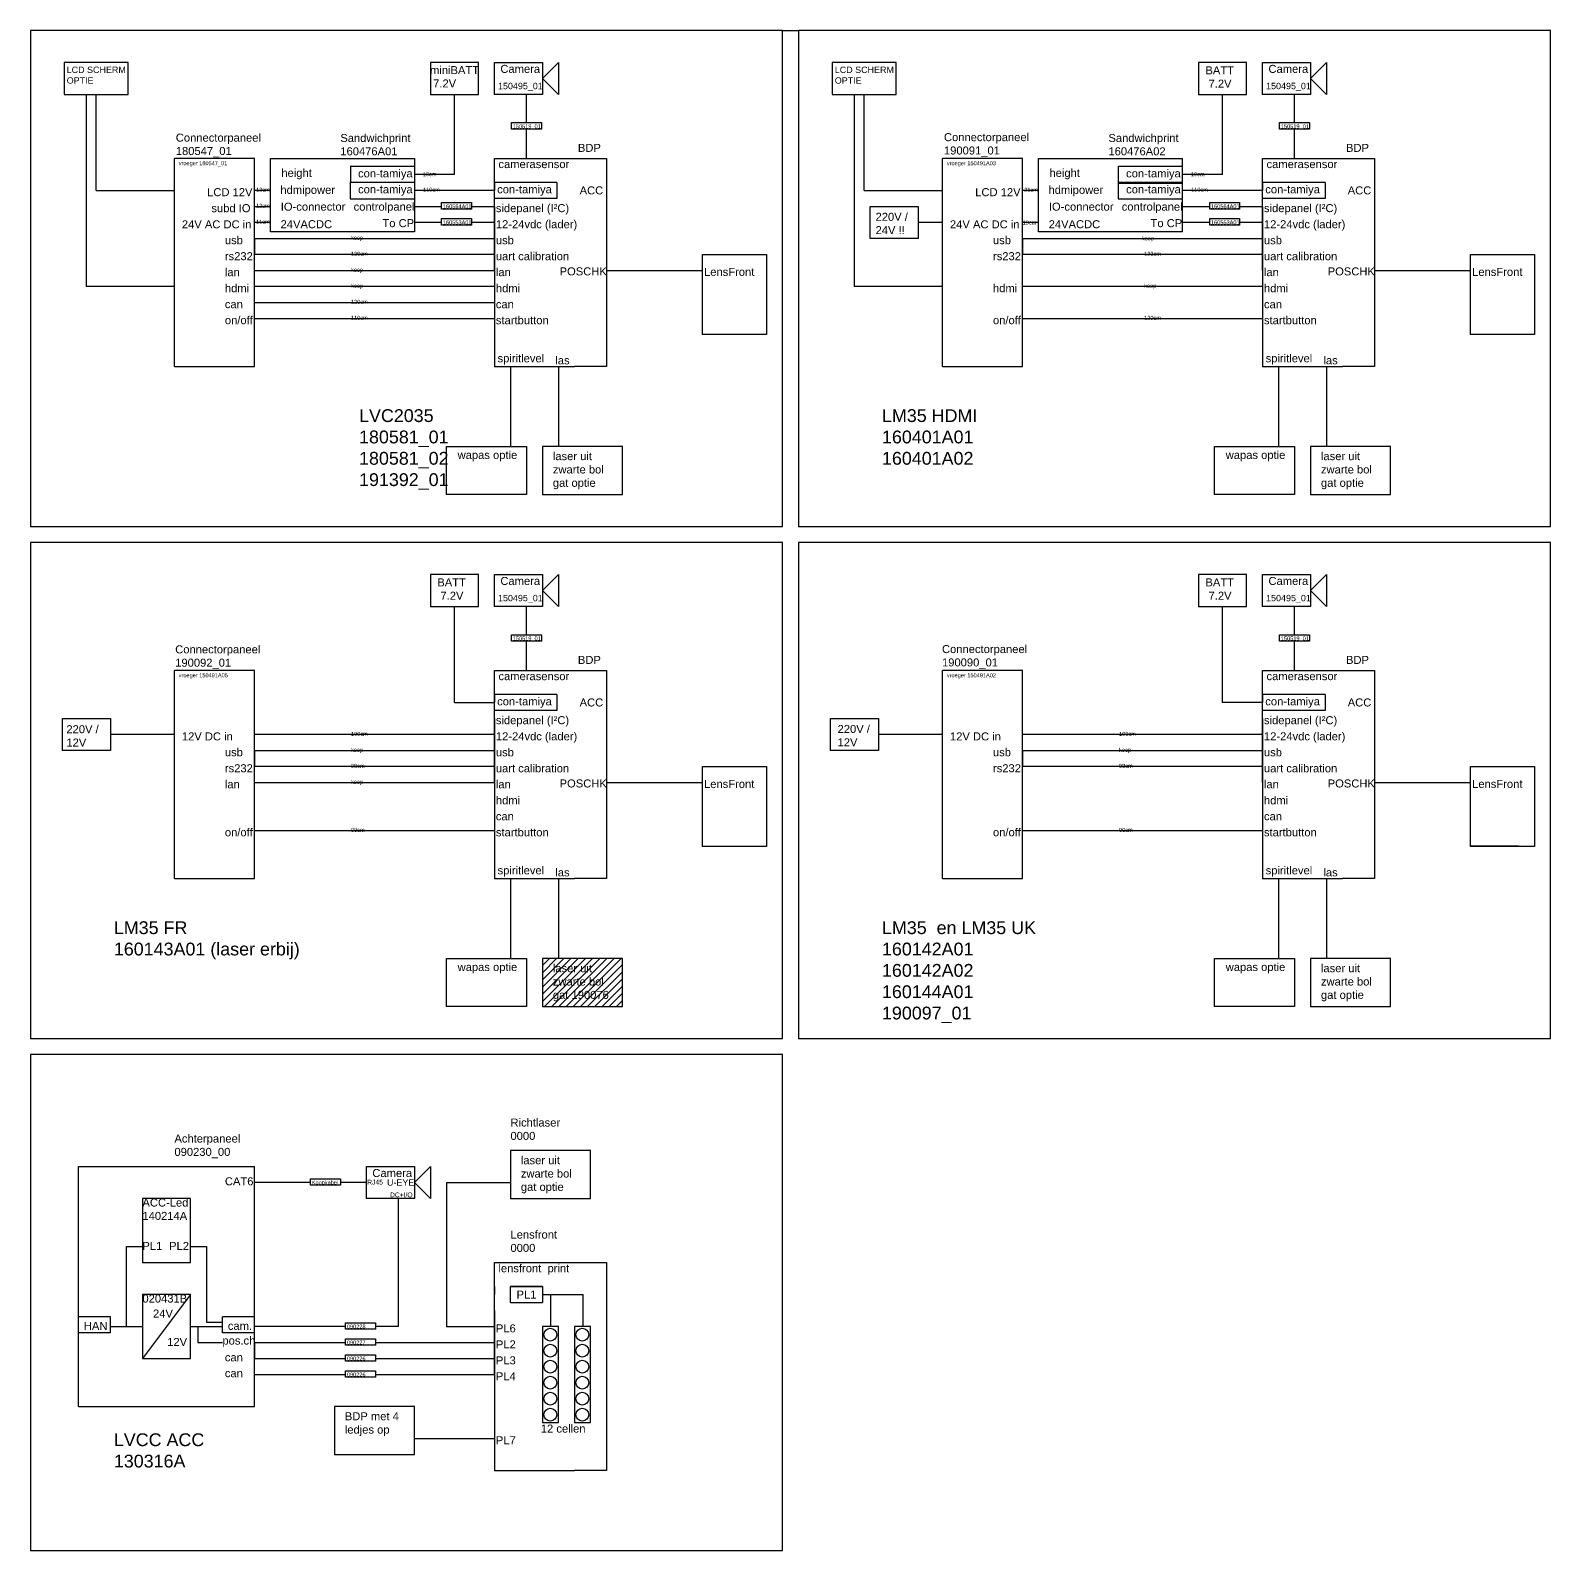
# Model space of a CAD drawing. Header units: millimetres. Extents: x 1890 to 3320, y 870 to 1820.
# Drawn here: x 1890 to 2840, y 870 to 1820 of the extents above; entities that cross this region are included whole.
import ezdxf

# ---------------------------------------------------------------- set-up
doc = ezdxf.new("R2010")
doc.units = ezdxf.units.MM
doc.styles.get("Standard").update_dxf_attribs({"font": 'arial.ttf'})

msp = doc.modelspace()

# ---------------------------------------------------------------- hatches: boundary and pattern name
h = msp.add_hatch()
h.set_pattern_fill('ANSI31', color=256)
h.paths.add_polyline_path([(2260, 1240), (2220, 1240), (2210, 1240), (2210, 1210), (2260, 1210)])
h.paths.add_polyline_path([(2214.8, 1212.03), (2252.48, 1212.03), (2252.48, 1239.02), (2214.8, 1239.02)], flags=24)

# ---------------------------------------------------------------- linework, layer by layer
for p, q in [((2360, 1820), (2370, 1820)), ((2180, 1730), (2180, 1740)), ((2180, 1740), (2190, 1740)), ((2190, 1740), (2200, 1740)), ((2200, 1740), (2210, 1740)), ((2210, 1740), (2220, 1740)), ((2220, 1740), (2230, 1740)), ((2230, 1740), (2250, 1740)), ((2250, 1740), (2250, 1610)), ((2560, 1740), (2610, 1740)), ((2660, 1730), (2660, 1740)), ((2660, 1740), (2670, 1740)), ((2670, 1740), (2680, 1740)), ((2680, 1740), (2690, 1740)), ((2690, 1740), (2700, 1740)), ((2700, 1740), (2710, 1740)), ((2710, 1740), (2730, 1740)), ((2730, 1740), (2730, 1610)), ((2089.9, 1735.15), (2129.86, 1735.15)), ((2090, 1735.31), (2090, 1724.69)), ((2180, 1720), (2180, 1730)), ((2569.83, 1735.24), (2569.83, 1724.62)), ((2569.9, 1735.15), (2609.86, 1735.15)), ((2660, 1720), (2660, 1730)), ((2089.84, 1725.29), (2089.84, 1714.67)), ((2089.91, 1725.2), (2129.87, 1725.2)), ((2089.91, 1725.2), (2129.87, 1725.2)), ((2219.07, 1725), (2180, 1725)), ((2180, 1725), (2180, 1720)), ((2180, 1710), (2180, 1720)), ((2180, 1710), (2180, 1720)), ((2180, 1715), (2180, 1720)), ((2219.07, 1725), (2219.07, 1715)), ((2569.83, 1724.62), (2610.03, 1724.62)), ((2569.84, 1725.29), (2569.84, 1714.67)), ((2569.84, 1725.29), (2569.84, 1714.67)), ((2569.91, 1725.2), (2609.87, 1725.2)), ((2660, 1725), (2660, 1720)), ((2699.07, 1725), (2660, 1725)), ((2660, 1710), (2660, 1720)), ((2660, 1710), (2660, 1720)), ((2660, 1715), (2660, 1720)), ((2699.07, 1725), (2699.07, 1715)), ((2089.84, 1714.67), (2130.04, 1714.67)), ((2219.07, 1715), (2180, 1715)), ((2180, 1700), (2180, 1710)), ((2180, 1710), (2180, 1700)), ((2569.84, 1714.67), (2610.04, 1714.67)), ((2699.07, 1715), (2660, 1715)), ((2660, 1700), (2660, 1710)), ((2660, 1710), (2660, 1700)), ((2180, 1690), (2180, 1700)), ((2180, 1700), (2180, 1690)), ((2660, 1690), (2660, 1700)), ((2660, 1700), (2660, 1690)), ((2180, 1680), (2180, 1690)), ((2180, 1690), (2180, 1680)), ((2180, 1690), (2180, 1680)), ((2660, 1680), (2660, 1690)), ((2660, 1690), (2660, 1680)), ((2660, 1690), (2660, 1680)), ((2180, 1670), (2180, 1680)), ((2180, 1680), (2180, 1670)), ((2660, 1670), (2660, 1680)), ((2660, 1680), (2660, 1670)), ((2180, 1670), (2180, 1660)), ((2660, 1670), (2660, 1660)), ((2180, 1660), (2180, 1650)), ((2660, 1660), (2660, 1650)), ((2180, 1650), (2180, 1640)), ((2180, 1650), (2180, 1640)), ((2660, 1650), (2660, 1640)), ((2660, 1650), (2660, 1640)), ((2180, 1640), (2180, 1630)), ((2660, 1640), (2660, 1630)), ((2180, 1630), (2180, 1620)), ((2660, 1630), (2660, 1620)), ((2180, 1620), (2180, 1610)), ((2660, 1620), (2660, 1610)), ((2180, 1610), (2190, 1610)), ((2180, 1610), (2230, 1610)), ((2190, 1610), (2200, 1610)), ((2200, 1610), (2210, 1610)), ((2210, 1610), (2220, 1610)), ((2220, 1610), (2230, 1610)), ((2250, 1610), (2230, 1610)), ((2660, 1610), (2670, 1610)), ((2660, 1610), (2710, 1610)), ((2670, 1610), (2680, 1610)), ((2680, 1610), (2690, 1610)), ((2690, 1610), (2700, 1610)), ((2700, 1610), (2710, 1610)), ((2730, 1610), (2710, 1610)), ((2180, 1410), (2180, 1420)), ((2180, 1420), (2190, 1420)), ((2190, 1420), (2200, 1420)), ((2200, 1420), (2210, 1420)), ((2210, 1420), (2220, 1420)), ((2220, 1420), (2230, 1420)), ((2230, 1420), (2250, 1420)), ((2250, 1420), (2250, 1290)), ((2660, 1410), (2660, 1420)), ((2660, 1420), (2670, 1420)), ((2670, 1420), (2680, 1420)), ((2680, 1420), (2690, 1420)), ((2690, 1420), (2700, 1420)), ((2700, 1420), (2710, 1420)), ((2710, 1420), (2730, 1420)), ((2730, 1420), (2730, 1290)), ((2180, 1400), (2180, 1410)), ((2660, 1400), (2660, 1410)), ((2180, 1405), (2180, 1400)), ((2219.07, 1405), (2180, 1405)), ((2180, 1390), (2180, 1400)), ((2180, 1390), (2180, 1400)), ((2180, 1395), (2180, 1400)), ((2219.07, 1405), (2219.07, 1395)), ((2660, 1405), (2660, 1400)), ((2699.07, 1405), (2660, 1405)), ((2660, 1390), (2660, 1400)), ((2660, 1390), (2660, 1400)), ((2660, 1395), (2660, 1400)), ((2699.07, 1405), (2699.07, 1395)), ((2219.07, 1395), (2180, 1395)), ((2180, 1380), (2180, 1390)), ((2180, 1390), (2180, 1380)), ((2699.07, 1395), (2660, 1395)), ((2660, 1380), (2660, 1390)), ((2660, 1390), (2660, 1380)), ((2180, 1370), (2180, 1380)), ((2180, 1380), (2180, 1370)), ((2660, 1370), (2660, 1380)), ((2660, 1380), (2660, 1370)), ((2180, 1360), (2180, 1370)), ((2180, 1370), (2180, 1360)), ((2180, 1370), (2180, 1360)), ((2660, 1360), (2660, 1370)), ((2660, 1370), (2660, 1360)), ((2660, 1370), (2660, 1360)), ((2180, 1350), (2180, 1360)), ((2180, 1360), (2180, 1350)), ((2660, 1350), (2660, 1360)), ((2660, 1360), (2660, 1350)), ((2180, 1350), (2180, 1340)), ((2660, 1350), (2660, 1340)), ((2180, 1340), (2180, 1330)), ((2660, 1340), (2660, 1330)), ((2180, 1330), (2180, 1320)), ((2180, 1330), (2180, 1320)), ((2660, 1330), (2660, 1320)), ((2660, 1330), (2660, 1320)), ((2180, 1320), (2180, 1310)), ((2660, 1320), (2660, 1310)), ((2180, 1310), (2180, 1300)), ((2660, 1310), (2660, 1300)), ((2180, 1300), (2180, 1290)), ((2660, 1300), (2660, 1290)), ((2180, 1290), (2190, 1290)), ((2180, 1290), (2230, 1290)), ((2190, 1290), (2200, 1290)), ((2200, 1290), (2210, 1290)), ((2210, 1290), (2220, 1290)), ((2220, 1290), (2230, 1290)), ((2250, 1290), (2230, 1290)), ((2660, 1290), (2670, 1290)), ((2660, 1290), (2710, 1290)), ((2670, 1290), (2680, 1290)), ((2680, 1290), (2690, 1290)), ((2690, 1290), (2700, 1290)), ((2700, 1290), (2710, 1290)), ((2730, 1290), (2710, 1290)), ((1990, 1090), (1960, 1090)), ((1960, 1090), (1960, 1050)), ((1990, 1060), (1990, 1090)), ((1990, 1050), (1990, 1060)), ((1960, 1050), (1990, 1050)), ((1990, 1030), (1960, 1030)), ((1960, 1030), (1960, 990)), ((1990, 1030), (1960, 990)), ((1990, 1000), (1990, 1030)), ((2210, 1035), (2190, 1035)), ((2190, 1025), (2190, 1035)), ((2190, 1035), (2209.53, 1035)), ((2210, 1035), (2210, 1025)), ((2210, 1030), (2235.46, 1030)), ((2215.05, 1030), (2215.05, 1010)), ((2235.46, 1010), (2235.46, 1030)), ((2180, 1010), (2180, 1020)), ((2180, 1020), (2180, 1010)), ((2190, 1025), (2210, 1025)), ((1920, 1006.12), (1920, 1016.12)), ((1990, 990), (1990, 1000)), ((1960, 990), (1990, 990))]:
    msp.add_line(p, q)
at = {"color": 3}
for p, q in [((1921.1, 1800), (1911.1, 1800)), ((1911.1, 1800), (1911.1, 1790)), ((1921.1, 1800), (1911.1, 1800)), ((1911.1, 1800), (1911.1, 1790)), ((1931.1, 1800), (1921.1, 1800)), ((1931.1, 1800), (1921.1, 1800)), ((1941.1, 1800), (1931.1, 1800)), ((1941.1, 1800), (1931.1, 1800)), ((1951.1, 1800), (1941.1, 1800)), ((1951.1, 1800), (1941.1, 1800)), ((1951.1, 1790), (1951.1, 1800)), ((1951.1, 1790), (1951.1, 1800)), ((2401.1, 1800), (2391.1, 1800)), ((2391.1, 1800), (2391.1, 1790)), ((2411.1, 1800), (2401.1, 1800)), ((2421.1, 1800), (2411.1, 1800)), ((2431.1, 1800), (2421.1, 1800)), ((2431.1, 1790), (2431.1, 1800)), ((1911.1, 1790), (1911.1, 1780)), ((1911.1, 1790), (1911.1, 1780)), ((1951.1, 1780), (1951.1, 1790)), ((1951.1, 1780), (1951.1, 1790)), ((2391.1, 1790), (2391.1, 1780)), ((2431.1, 1780), (2431.1, 1790)), ((1911.1, 1780), (1921.1, 1780)), ((1911.1, 1780), (1921.1, 1780)), ((1921.1, 1780), (1931.1, 1780)), ((1921.1, 1780), (1931.1, 1780)), ((1924.97, 1660), (1924.97, 1780)), ((1931.1, 1720), (1931.1, 1780)), ((1931.1, 1780), (1941.1, 1780)), ((1931.1, 1720), (1931.1, 1780)), ((1931.1, 1780), (1941.1, 1780)), ((1941.1, 1780), (1951.1, 1780)), ((1941.1, 1780), (1951.1, 1780)), ((2391.1, 1780), (2401.1, 1780)), ((2401.1, 1780), (2411.1, 1780)), ((2404.97, 1660), (2404.97, 1780)), ((2411.1, 1720), (2411.1, 1780)), ((2411.1, 1780), (2421.1, 1780)), ((2421.1, 1780), (2431.1, 1780)), ((1931.1, 1720), (1980, 1720)), ((1931.1, 1720), (1980, 1720)), ((2411.1, 1720), (2460, 1720)), ((1980, 1660), (1924.97, 1660)), ((2460, 1660), (2404.97, 1660)), ((2190, 1610), (2190, 1560)), ((2220, 1610), (2220, 1560)), ((2670, 1610), (2670, 1560)), ((2700, 1610), (2700, 1560)), ((2150, 1530), (2150, 1560)), ((2150, 1560), (2190, 1560)), ((2190, 1560), (2200, 1560)), ((2190, 1560), (2200, 1560)), ((2200, 1560), (2200, 1530)), ((2220, 1560), (2210, 1560)), ((2210, 1560), (2210, 1530)), ((2260, 1560), (2220, 1560)), ((2260, 1530), (2260, 1560)), ((2630, 1530), (2630, 1560)), ((2630, 1560), (2670, 1560)), ((2670, 1560), (2680, 1560)), ((2670, 1560), (2680, 1560)), ((2680, 1560), (2680, 1530)), ((2700, 1560), (2690, 1560)), ((2690, 1560), (2690, 1530)), ((2740, 1560), (2700, 1560)), ((2740, 1530), (2740, 1560)), ((2200, 1530), (2150, 1530)), ((2210, 1530), (2260, 1530)), ((2680, 1530), (2630, 1530)), ((2690, 1530), (2740, 1530)), ((2190, 1290), (2190, 1240)), ((2670, 1290), (2670, 1240)), ((2700, 1290), (2700, 1240)), ((2150, 1210), (2150, 1240)), ((2150, 1240), (2190, 1240)), ((2190, 1240), (2200, 1240)), ((2190, 1240), (2200, 1240)), ((2200, 1240), (2200, 1210)), ((2630, 1210), (2630, 1240)), ((2630, 1240), (2670, 1240)), ((2670, 1240), (2680, 1240)), ((2670, 1240), (2680, 1240)), ((2680, 1240), (2680, 1210)), ((2700, 1240), (2690, 1240)), ((2690, 1240), (2690, 1210)), ((2740, 1240), (2700, 1240)), ((2740, 1210), (2740, 1240)), ((2200, 1210), (2150, 1210)), ((2680, 1210), (2630, 1210)), ((2690, 1210), (2740, 1210)), ((2200, 1120), (2190, 1120)), ((2190, 1120), (2190, 1090)), ((2240, 1120), (2200, 1120)), ((2240, 1090), (2240, 1120)), ((2065, 1100), (2030, 1100)), ((2100, 1100), (2083.74, 1100)), ((2150, 1100), (2150, 1010)), ((2150, 1100), (2190, 1100)), ((2190, 1090), (2240, 1090)), ((2150, 1010), (2180, 1010)), ((2030, 1000), (2086.96, 1000)), ((2105.69, 1000), (2180, 1000)), ((2090, 960), (2080, 960)), ((2080, 960), (2080, 930)), ((2130, 960), (2090, 960)), ((2130, 930), (2130, 960)), ((2130, 940), (2180, 940)), ((2080, 930), (2130, 930))]:
    msp.add_line(p, q, dxfattribs=at)
at = {"color": 5}
for p, q in [((2160, 1800), (2140, 1800)), ((2640, 1800), (2620, 1800)), ((2640, 1800), (2620, 1800)), ((2030, 1740), (1980, 1740)), ((1980, 1730), (1980, 1740)), ((1980, 1730), (1980, 1740)), ((2030, 1700), (2030, 1740)), ((2030, 1610), (2030, 1740)), ((2040, 1694.02), (2040, 1740)), ((2040, 1740), (2130, 1740)), ((2080, 1740), (2130, 1740)), ((2130, 1740), (2130, 1694.02)), ((2510, 1740), (2460, 1740)), ((2460, 1730), (2460, 1740)), ((2510, 1700), (2510, 1740)), ((2510, 1610), (2510, 1740)), ((2520, 1694.02), (2520, 1740)), ((2520, 1740), (2610, 1740)), ((2550, 1740), (2610, 1740)), ((2610, 1694.02), (2610, 1740)), ((1980, 1720), (1980, 1730)), ((1980, 1720), (1980, 1730)), ((2460, 1720), (2460, 1730)), ((1980, 1710), (1980, 1720)), ((1980, 1710), (1980, 1720)), ((2040, 1720), (2030, 1720)), ((2460, 1710), (2460, 1720)), ((2520, 1720), (2510, 1720)), ((1980, 1700), (1980, 1710)), ((1980, 1700), (1980, 1710)), ((2030, 1710), (2040, 1710)), ((2460, 1700), (2460, 1710)), ((1980, 1690), (1980, 1700)), ((1980, 1690), (1980, 1700)), ((2040, 1700), (2030, 1700)), ((2130, 1694.02), (2040, 1694.02)), ((2460, 1690), (2460, 1700)), ((2520, 1700), (2510, 1700)), ((2610, 1694.02), (2520, 1694.02)), ((2610, 1694.02), (2550, 1694.02)), ((1980, 1680), (1980, 1690)), ((1980, 1680), (1980, 1690)), ((2030, 1690), (2030, 1680)), ((2030, 1690), (2130, 1690)), ((2130, 1690), (2180, 1690)), ((2460, 1680), (2460, 1690)), ((2510, 1690), (2510, 1680)), ((2510, 1690), (2610, 1690)), ((2610, 1690), (2660, 1690)), ((1980, 1670), (1980, 1680)), ((1980, 1670), (1980, 1680)), ((2180, 1680), (2030, 1680)), ((2460, 1670), (2460, 1680)), ((2660, 1680), (2510, 1680)), ((1980, 1660), (1980, 1670)), ((1980, 1660), (1980, 1670)), ((2030, 1670), (2180, 1670)), ((2460, 1660), (2460, 1670)), ((1980, 1650), (1980, 1660)), ((1980, 1650), (1980, 1660)), ((2180, 1660), (2030, 1660)), ((2460, 1650), (2460, 1660)), ((2660, 1660), (2510, 1660)), ((1980, 1640), (1980, 1650)), ((2030, 1650), (2180, 1650)), ((2460, 1640), (2460, 1650)), ((1980, 1630), (1980, 1640)), ((2030, 1640), (2180, 1640)), ((2460, 1630), (2460, 1640)), ((2510, 1640), (2660, 1640)), ((1980, 1620), (1980, 1630)), ((2460, 1620), (2460, 1630)), ((1980, 1610), (1980, 1620)), ((2460, 1610), (2460, 1620)), ((1980, 1610), (2030, 1610)), ((2460, 1610), (2510, 1610)), ((2160, 1480), (2140, 1480)), ((2160, 1480), (2140, 1480)), ((2640, 1480), (2620, 1480)), ((2030, 1420), (1980, 1420)), ((1980, 1410), (1980, 1420)), ((2030, 1380), (2030, 1420)), ((2030, 1290), (2030, 1420)), ((2510, 1420), (2460, 1420)), ((2460, 1410), (2460, 1420)), ((2510, 1380), (2510, 1420)), ((2510, 1290), (2510, 1420)), ((1980, 1400), (1980, 1410)), ((2460, 1400), (2460, 1410)), ((1980, 1390), (1980, 1400)), ((2460, 1390), (2460, 1400)), ((1980, 1380), (1980, 1390)), ((2460, 1380), (2460, 1390)), ((1980, 1370), (1980, 1380)), ((2180, 1380), (2030, 1380)), ((2460, 1370), (2460, 1380)), ((2660, 1380), (2510, 1380)), ((1980, 1360), (1980, 1370)), ((2030, 1370), (2030, 1360)), ((2030, 1370), (2130, 1370)), ((2130, 1370), (2180, 1370)), ((2460, 1360), (2460, 1370)), ((2510, 1370), (2510, 1360)), ((2510, 1370), (2610, 1370)), ((2610, 1370), (2660, 1370)), ((1980, 1350), (1980, 1360)), ((2180, 1360), (2030, 1360)), ((2460, 1350), (2460, 1360)), ((2660, 1360), (2510, 1360)), ((1980, 1340), (1980, 1350)), ((2030, 1350), (2180, 1350)), ((2460, 1340), (2460, 1350)), ((1980, 1330), (1980, 1340)), ((2460, 1330), (2460, 1340)), ((1980, 1320), (1980, 1330)), ((2460, 1320), (2460, 1330)), ((1980, 1310), (1980, 1320)), ((2030, 1320), (2180, 1320)), ((2460, 1310), (2460, 1320)), ((2510, 1320), (2660, 1320)), ((1980, 1300), (1980, 1310)), ((2460, 1300), (2460, 1310)), ((1980, 1290), (1980, 1300)), ((2460, 1290), (2460, 1300)), ((1980, 1290), (2030, 1290)), ((2460, 1290), (2510, 1290)), ((1920, 960), (1920, 1110)), ((1920, 1110), (2030, 1110)), ((2030, 1010), (2030, 1110)), ((2030, 960), (2030, 1110)), ((2180, 1040), (2180, 1050)), ((2180, 1050), (2190, 1050)), ((2190, 1050), (2200, 1050)), ((2200, 1050), (2210, 1050)), ((2210, 1050), (2220, 1050)), ((2220, 1050), (2230, 1050)), ((2230, 1050), (2250, 1050)), ((2250, 1050), (2250, 920)), ((2180, 1030), (2180, 1040)), ((2180, 1035), (2180, 1030)), ((2180, 1020), (2180, 1030)), ((2180, 1020), (2180, 1030)), ((2180, 1025), (2180, 1030)), ((2180, 1000), (2180, 1010)), ((2180, 1010), (2180, 1000)), ((2030, 1000), (2030, 990)), ((2180, 990), (2180, 1000)), ((2180, 1000), (2180, 990)), ((2180, 1000), (2180, 990)), ((2180, 980), (2180, 990)), ((2180, 990), (2180, 980)), ((2180, 980), (2180, 970)), ((2180, 970), (2180, 960)), ((1920, 960), (2030, 960)), ((2180, 960), (2180, 950)), ((2180, 960), (2180, 950)), ((2180, 950), (2180, 940)), ((2180, 940), (2180, 930)), ((2180, 930), (2180, 920)), ((2180, 920), (2190, 920)), ((2180, 920), (2230, 920)), ((2190, 920), (2200, 920)), ((2200, 920), (2210, 920)), ((2210, 920), (2220, 920)), ((2220, 920), (2230, 920)), ((2250, 920), (2230, 920))]:
    msp.add_line(p, q, dxfattribs=at)
at = {"color": 6}
for p, q in [((2140, 1800), (2140, 1780)), ((2170, 1800), (2140, 1800)), ((2140, 1800), (2140, 1780)), ((2170, 1780), (2170, 1800)), ((2180, 1780), (2180, 1800)), ((2180, 1800), (2190, 1800)), ((2190, 1800), (2210, 1800)), ((2210, 1800), (2210, 1780)), ((2210, 1790), (2220, 1800)), ((2220, 1800), (2220, 1780)), ((2620, 1800), (2620, 1780)), ((2620, 1800), (2620, 1780)), ((2650, 1800), (2620, 1800)), ((2620, 1800), (2620, 1780)), ((2650, 1800), (2620, 1800)), ((2620, 1800), (2620, 1780)), ((2650, 1800), (2620, 1800)), ((2620, 1800), (2620, 1780)), ((2620, 1800), (2620, 1780)), ((2620, 1800), (2620, 1780)), ((2650, 1800), (2620, 1800)), ((2620, 1800), (2620, 1780)), ((2650, 1780), (2650, 1800)), ((2650, 1780), (2650, 1800)), ((2650, 1780), (2650, 1800)), ((2650, 1780), (2650, 1800)), ((2660, 1780), (2660, 1800)), ((2660, 1800), (2670, 1800)), ((2670, 1800), (2690, 1800)), ((2670, 1800), (2690, 1800)), ((2690, 1800), (2690, 1780)), ((2690, 1790), (2700, 1800)), ((2690, 1800), (2690, 1780)), ((2690, 1790), (2700, 1800)), ((2700, 1800), (2700, 1780)), ((2700, 1800), (2700, 1780)), ((2220, 1780), (2210, 1790)), ((2700, 1780), (2690, 1790)), ((2700, 1780), (2690, 1790)), ((2140, 1780), (2150, 1780)), ((2150, 1780), (2162.51, 1780)), ((2155.01, 1729.93), (2155.02, 1780)), ((2155.02, 1780), (2170, 1780)), ((2190, 1780), (2180, 1780)), ((2200, 1780), (2190, 1780)), ((2210, 1780), (2200, 1780)), ((2620, 1780), (2630, 1780)), ((2620, 1780), (2630, 1780)), ((2620, 1780), (2630, 1780)), ((2620, 1780), (2630, 1780)), ((2630, 1780), (2642.51, 1780)), ((2630, 1780), (2642.51, 1780)), ((2630, 1780), (2642.51, 1780)), ((2630, 1780), (2642.51, 1780)), ((2635.01, 1729.93), (2635.02, 1780)), ((2635.02, 1780), (2650, 1780)), ((2635.02, 1780), (2650, 1780)), ((2635.02, 1780), (2650, 1780)), ((2635.02, 1780), (2650, 1780)), ((2670, 1780), (2660, 1780)), ((2680, 1780), (2670, 1780)), ((2680, 1780), (2670, 1780)), ((2690, 1780), (2680, 1780)), ((2690, 1780), (2680, 1780)), ((2155.07, 1729.93), (2130.03, 1729.9)), ((2635.07, 1729.93), (2610.03, 1729.9)), ((2180, 1720), (2130, 1720)), ((2660, 1720), (2610.04, 1719.95)), ((2635.02, 1719.98), (2610.04, 1719.95)), ((2140, 1480), (2140, 1460)), ((2170, 1480), (2140, 1480)), ((2140, 1480), (2140, 1460)), ((2140, 1480), (2140, 1460)), ((2170, 1480), (2140, 1480)), ((2140, 1480), (2140, 1460)), ((2170, 1460), (2170, 1480)), ((2170, 1460), (2170, 1480)), ((2180, 1460), (2180, 1480)), ((2180, 1480), (2190, 1480)), ((2190, 1480), (2210, 1480)), ((2190, 1480), (2210, 1480)), ((2210, 1480), (2210, 1460)), ((2210, 1470), (2220, 1480)), ((2210, 1480), (2210, 1460)), ((2210, 1470), (2220, 1480)), ((2220, 1480), (2220, 1460)), ((2220, 1480), (2220, 1460)), ((2640, 1480), (2620, 1480)), ((2620, 1480), (2620, 1460)), ((2650, 1480), (2620, 1480)), ((2620, 1480), (2620, 1460)), ((2620, 1480), (2620, 1460)), ((2650, 1480), (2620, 1480)), ((2620, 1480), (2620, 1460)), ((2650, 1460), (2650, 1480)), ((2650, 1460), (2650, 1480)), ((2660, 1460), (2660, 1480)), ((2660, 1480), (2670, 1480)), ((2670, 1480), (2690, 1480)), ((2670, 1480), (2690, 1480)), ((2690, 1480), (2690, 1460)), ((2690, 1470), (2700, 1480)), ((2690, 1480), (2690, 1460)), ((2690, 1470), (2700, 1480)), ((2700, 1480), (2700, 1460)), ((2700, 1480), (2700, 1460)), ((2220, 1460), (2210, 1470)), ((2220, 1460), (2210, 1470)), ((2700, 1460), (2690, 1470)), ((2700, 1460), (2690, 1470)), ((2140, 1460), (2150, 1460)), ((2140, 1460), (2150, 1460)), ((2150, 1460), (2162.51, 1460)), ((2150, 1460), (2162.51, 1460)), ((2155.02, 1399.98), (2155.02, 1460)), ((2155.02, 1460), (2170, 1460)), ((2155.02, 1399.98), (2155.02, 1460)), ((2155.02, 1460), (2170, 1460)), ((2190, 1460), (2180, 1460)), ((2200, 1460), (2190, 1460)), ((2200, 1460), (2190, 1460)), ((2210, 1460), (2200, 1460)), ((2210, 1460), (2200, 1460)), ((2620, 1460), (2630, 1460)), ((2620, 1460), (2630, 1460)), ((2630, 1460), (2642.51, 1460)), ((2630, 1460), (2642.51, 1460)), ((2635.02, 1399.98), (2635.02, 1460)), ((2635.02, 1460), (2650, 1460)), ((2635.02, 1399.98), (2635.02, 1460)), ((2635.02, 1460), (2650, 1460)), ((2670, 1460), (2660, 1460)), ((2680, 1460), (2670, 1460)), ((2680, 1460), (2670, 1460)), ((2690, 1460), (2680, 1460)), ((2690, 1460), (2680, 1460)), ((2155.02, 1399.98), (2180, 1400)), ((2660, 1399.95), (2635.02, 1399.95)), ((1910, 1370), (1910, 1390)), ((1910, 1390), (1940, 1390)), ((1940, 1390), (1940, 1380)), ((2390, 1370), (2390, 1390)), ((2390, 1390), (2420, 1390)), ((2420, 1390), (2420, 1380)), ((1980, 1380), (1940, 1380)), ((1940, 1380), (1940, 1370)), ((2460, 1380), (2420, 1380)), ((2420, 1380), (2420, 1370)), ((1940, 1370), (1910, 1370)), ((2420, 1370), (2390, 1370)), ((2220, 1290), (2220, 1240)), ((2220, 1240), (2210, 1240)), ((2210, 1240), (2210, 1210)), ((2260, 1240), (2220, 1240)), ((2260, 1210), (2260, 1240)), ((2210, 1210), (2260, 1210)), ((2100, 1090), (2100, 1110)), ((2100, 1110), (2110, 1110)), ((2110, 1110), (2130, 1110)), ((2110, 1110), (2130, 1110)), ((2110, 1110), (2130, 1110)), ((2130, 1110), (2130, 1090)), ((2130, 1100), (2140, 1110)), ((2130, 1110), (2130, 1090)), ((2130, 1100), (2140, 1110)), ((2130, 1110), (2130, 1090)), ((2130, 1100), (2140, 1110)), ((2140, 1110), (2140, 1090)), ((2140, 1110), (2140, 1090)), ((2140, 1110), (2140, 1090)), ((2140, 1090), (2130, 1100)), ((2140, 1090), (2130, 1100)), ((2140, 1090), (2130, 1100)), ((2110, 1090), (2100, 1090)), ((2120, 1090), (2110, 1090)), ((2120, 1090), (2110, 1090)), ((2120, 1090), (2110, 1090)), ((2130, 1090), (2120, 1090)), ((2130, 1090), (2120, 1090)), ((2120, 1010), (2120, 1090)), ((2130, 1090), (2120, 1090)), ((2086.96, 1010), (2030, 1010)), ((2120, 1010), (2105.69, 1010))]:
    msp.add_line(p, q, dxfattribs=at)
at = {"color": 1}
for p, q in [((2200, 1770), (2200, 1780)), ((2680, 1770), (2680, 1780)), ((2680, 1770), (2680, 1780)), ((2200, 1762.37), (2200, 1770)), ((2680, 1762.37), (2680, 1770)), ((2200, 1740), (2200, 1758.29)), ((2680, 1740), (2680, 1758.29)), ((2130, 1710), (2146.96, 1710)), ((2165.69, 1710), (2180, 1710)), ((2414.79, 1690), (2414.79, 1710)), ((2414.79, 1710), (2444.79, 1710)), ((2444.79, 1710), (2444.79, 1700)), ((2610, 1710), (2626.96, 1710)), ((2645.69, 1710), (2660, 1710)), ((2146.96, 1700), (2130, 1700)), ((2180, 1700), (2165.69, 1700)), ((2460, 1700), (2444.79, 1700)), ((2444.79, 1700), (2444.79, 1690)), ((2626.96, 1700), (2610, 1700)), ((2660, 1700), (2645.69, 1700)), ((2444.79, 1690), (2414.79, 1690)), ((2200, 1450), (2200, 1460)), ((2200, 1450), (2200, 1460)), ((2680, 1450), (2680, 1460)), ((2680, 1450), (2680, 1460)), ((2200, 1442.37), (2200, 1450)), ((2680, 1442.37), (2680, 1450)), ((2200, 1420), (2200, 1438.29)), ((2680, 1420), (2680, 1438.29)), ((2120, 1080), (2120, 1090)), ((2120, 1080), (2120, 1090)), ((1950, 1010), (1950, 1060)), ((1950, 1060), (1960, 1060)), ((1940, 1010), (1960, 1010)), ((2030, 990), (2086.96, 990)), ((2105.69, 990), (2180, 990)), ((2030, 980), (2086.96, 980)), ((2105.69, 980), (2180, 980))]:
    msp.add_line(p, q, dxfattribs=at)
at = {"color": 4}
for p, q in [((2310, 1670), (2310, 1680)), ((2310, 1680), (2350, 1680)), ((2350, 1680), (2350, 1630)), ((2790, 1670), (2790, 1680)), ((2790, 1680), (2820, 1680)), ((2790, 1670), (2790, 1680)), ((2790, 1680), (2830, 1680)), ((2830, 1680), (2830, 1630)), ((2250, 1670), (2310, 1670)), ((2310, 1630), (2310, 1670)), ((2730, 1670), (2790, 1670)), ((2730, 1670), (2790, 1670)), ((2790, 1630), (2790, 1670)), ((2790, 1630), (2790, 1670)), ((2350, 1630), (2310, 1630)), ((2820, 1630), (2790, 1630)), ((2830, 1630), (2790, 1630)), ((2310, 1350), (2310, 1360)), ((2310, 1360), (2340, 1360)), ((2310, 1350), (2310, 1360)), ((2310, 1360), (2350, 1360)), ((2350, 1360), (2350, 1310)), ((2790, 1350), (2790, 1360)), ((2790, 1360), (2830, 1360)), ((2830, 1360), (2830, 1310)), ((2250, 1350), (2310, 1350)), ((2250, 1350), (2310, 1350)), ((2310, 1310), (2310, 1350)), ((2310, 1310), (2310, 1350)), ((2730, 1350), (2790, 1350)), ((2730, 1350), (2790, 1350)), ((2790, 1310.26), (2790, 1350.26)), ((2790, 1310), (2790, 1350)), ((2340, 1310), (2310, 1310)), ((2350, 1310), (2310, 1310)), ((2820, 1310.26), (2790, 1310.26)), ((2830, 1310), (2790, 1310))]:
    msp.add_line(p, q, dxfattribs=at)
at = {"color": 21}
for p, q in [((1990, 1060), (2000, 1060)), ((2000, 1060), (2000, 1012.73)), ((1990, 1010), (2010, 1010)), ((1994.61, 1010), (1994.61, 1000)), ((2000, 1012.73), (2010, 1012.73)), ((2010, 1006.12), (2010, 1016.12)), ((2030, 1016.12), (2010, 1016.12)), ((1994.61, 1000), (2010, 1000)), ((2030, 1006.12), (2010, 1006.12))]:
    msp.add_line(p, q, dxfattribs=at)
at = {"color": 7}
for p, q in [((1940, 1016.12), (1920, 1016.12)), ((1940, 1006.12), (1940, 1016.12)), ((1940, 1006.12), (1920, 1006.12)), ((1940, 1006.12), (1925, 1006.12))]:
    msp.add_line(p, q, dxfattribs=at)
for points in [[(1890, 1510), (2360, 1510), (2360, 1820), (1890, 1820)], [(2370, 1510), (2840, 1510), (2840, 1820), (2370, 1820)], [(1890, 1190), (2360, 1190), (2360, 1500), (1890, 1500)], [(1890, 1190), (2360, 1190), (2360, 1500), (1890, 1500)], [(2370, 1190), (2840, 1190), (2840, 1500), (2370, 1500)], [(1890, 870), (2360, 870), (2360, 1180), (1890, 1180)], [(2220, 1010), (2210, 1010), (2210, 950), (2220, 950)], [(2240, 1010), (2230, 1010), (2230, 950), (2240, 950)]]:
    msp.add_lwpolyline(points, close=True)
at = {"color": 1}
for points in [[(2190.63, 1762.37), (2209.37, 1762.37), (2209.37, 1758.29), (2190.63, 1758.29)], [(2670.63, 1762.37), (2689.37, 1762.37), (2689.37, 1758.29), (2670.63, 1758.29)], [(2146.96, 1712.36), (2165.69, 1712.36), (2165.69, 1708.28), (2146.96, 1708.28)], [(2626.96, 1712.36), (2645.69, 1712.36), (2645.69, 1708.28), (2626.96, 1708.28)], [(2146.96, 1702.36), (2165.69, 1702.36), (2165.69, 1698.28), (2146.96, 1698.28)], [(2626.96, 1702.36), (2645.69, 1702.36), (2645.69, 1698.28), (2626.96, 1698.28)], [(2190.63, 1442.37), (2209.37, 1442.37), (2209.37, 1438.29), (2190.63, 1438.29)], [(2670.63, 1442.37), (2689.37, 1442.37), (2689.37, 1438.29), (2670.63, 1438.29)], [(2086.96, 992.36), (2105.69, 992.36), (2105.69, 988.28), (2086.96, 988.28)], [(2086.96, 982.36), (2105.69, 982.36), (2105.69, 978.28), (2086.96, 978.28)]]:
    msp.add_lwpolyline(points, close=True, dxfattribs=at)
at = {"color": 3}
for points in [[(2065, 1102.36), (2083.74, 1102.36), (2083.74, 1098.28), (2065, 1098.28)], [(2086.96, 1002.36), (2105.69, 1002.36), (2105.69, 998.28), (2086.96, 998.28)]]:
    msp.add_lwpolyline(points, close=True, dxfattribs=at)
at = {"color": 6}
msp.add_lwpolyline([(2086.96, 1012.36), (2105.69, 1012.36), (2105.69, 1008.28), (2086.96, 1008.28)], close=True, dxfattribs=at)
for centre in [(2214.91, 1004.93), (2214.91, 1004.93), (2234.91, 1004.93), (2214.91, 994.93), (2234.91, 994.93), (2214.91, 984.93), (2234.91, 984.93), (2214.91, 974.93), (2234.91, 974.93), (2214.91, 964.93), (2234.91, 964.93), (2214.91, 954.93), (2234.91, 954.93)]:
    msp.add_circle(centre, 4)

# ---------------------------------------------------------------- texts
at = {"attachment_point": 1}
for s, width, heights, insert, char_height in [('LCD SCHERM\\POPTIE', 42.3357, [22.82], (1912.68, 1797.37), 4), (' miniBATT ^J  7.2V', 37.3542, [0], (2137.8, 1797.67), 5), ('Camera', 13.4857, [0], (2183.69, 1798.45), 5), ('LCD SCHERM\\POPTIE', 42.3357, [22.82], (2392.68, 1797.37), 4), (' BATT ^J  7.2V', 37.3542, [0], (2622.36, 1797.55), 5), (' BATT ^J  7.2V', 37.3542, [0], (2622.36, 1797.55), 5), ('Camera', 13.4857, [0], (2663.69, 1798.45), 5), ('150495_01', 13.4857, [0], (2182.22, 1787.25), 4), ('150495_01', 13.4857, [0], (2662.22, 1787.25), 4), ('150519_01', 13.4857, [0], (2191.46, 1761.29), 2.5), ('150519_01', 13.4857, [0], (2671.46, 1761.29), 2.5), ('Connectorpaneel 180547_01', 46.4868, [0], (1980.86, 1755.48), 5), ('Sandwichprint 160476A01', 46.4868, [0], (2083.67, 1755.28), 5), ('BDP', 10.2423, [0], (2232.15, 1749.11), 5), ('Connectorpaneel 190091_01', 46.4868, [0], (2460.9, 1755.79), 5), ('Sandwichprint 160476A02', 46.4868, [0], (2563.67, 1755.28), 5), ('BDP', 10.2423, [0], (2712.15, 1749.11), 5), ('vroeger 180547_01', 37.8855, [0], (1982.7, 1738.25), 2.5), ('height', 16.608, [0], (2046.83, 1733.46), 5), ('con-tamiya', 13.4857, [0], (2094.73, 1733.15), 5), ('10cm', 13.4857, [0], (2135.25, 1731.4), 2.5), ('camerasensor', 13.4857, [0], (2182.48, 1738.95), 5), ('vroeger 150491A03', 44.8966, [0], (2462.7, 1738.25), 2.5), ('height', 16.608, [0], (2526.83, 1733.46), 5), ('con-tamiya', 13.4857, [0], (2574.73, 1733.15), 5), ('10cm', 13.4857, [0], (2615.25, 1731.4), 2.5), ('camerasensor', 13.4857, [0], (2662.48, 1738.95), 5), ('LCD 12V', 38.4695, [0], (2000.45, 1721.41), 5), ('12cm', 13.4857, [0], (2031.02, 1721.64), 2.5), ('hdmipower', 71.518, [0], (2046.22, 1722.85), 5), ('con-tamiya', 13.4857, [0], (2094.74, 1723.2), 5), ('110cm', 13.4857, [0], (2135.36, 1721.71), 2.5), ('con-tamiya', 13.4857, [0], (2181.7, 1723.2), 5), ('ACC', 13.4857, [0], (2233.22, 1722.52), 5), ('LCD 12V', 38.4695, [0], (2480.45, 1721.41), 5), ('21cm', 13.4857, [0], (2511.02, 1721.64), 2.5), ('hdmipower', 71.518, [0], (2526.22, 1722.85), 5), ('con-tamiya', 13.4857, [0], (2574.74, 1723.2), 5), ('110cm', 13.4857, [0], (2615.36, 1721.71), 2.5), ('con-tamiya', 13.4857, [0], (2661.7, 1723.2), 5), ('ACC', 13.4857, [0], (2713.22, 1722.52), 5), ('subd IO', 35.651, [0], (2003.1, 1711.41), 5), ('12cm', 13.4857, [0], (2031.02, 1711.64), 2.5), ('IO-connector', 13.4857, [0], (2046.46, 1712.36), 5), ('controlpanel', 16.608, [0], (2091.98, 1712.36), 5), ('160564A01', 13.4857, [0], (2147.79, 1711.28), 2.5), ('sidepanel (I²C)', 49.1207, [0], (2180.88, 1711.43), 5), ('IO-connector', 13.4857, [0], (2526.46, 1712.36), 5), ('controlpanel', 16.608, [0], (2571.98, 1712.36), 5), ('160564A01', 13.4857, [0], (2627.79, 1711.28), 2.5), ('sidepanel (I²C)', 49.1207, [0], (2660.88, 1711.43), 5), ('24V AC DC in', 45.0519, [0], (1984.66, 1701.31), 5), ('11cm', 13.4857, [0], (2031.02, 1701.64), 2.5), ('24VACDC', 13.4857, [0], (2046.34, 1701.38), 5), ('To CP', 27.806, [0], (2110.01, 1702.05), 5), ('160553A01', 13.4857, [0], (2147.79, 1701.28), 2.5), ('12-24vdc (lader)', 54.0193, [0], (2180.88, 1701.38), 5), ('220V / 24V !!', 22.1668, [0], (2418.15, 1706.01), 5), ('24V AC DC in', 45.0519, [0], (2464.66, 1701.31), 5), ('19cm', 13.4857, [0], (2510.1, 1701.17), 2.5), ('24VACDC', 13.4857, [0], (2526.34, 1701.38), 5), ('To CP', 27.806, [0], (2590.01, 1702.05), 5), ('160553A01', 13.4857, [0], (2627.79, 1701.28), 2.5), ('12-24vdc', 49.1207, [0], (2660.88, 1701.38), 5), ('12-24vdc (lader)', 54.0193, [0], (2660.88, 1701.38), 5), ('usb', 17.572, [0], (2011.53, 1691.41), 5), ('koop', 13.4857, [0], (2090.32, 1691.64), 2.5), ('usb', 41.1251, [0], (2180.88, 1691.38), 5), ('usb', 17.572, [0], (2491.53, 1691.41), 5), ('koop', 13.4857, [0], (2584.54, 1691.29), 2.5), ('usb', 41.1251, [0], (2660.88, 1691.38), 5), ('130cm', 13.4857, [0], (2090.32, 1681.64), 2.5), ('uart calibration', 46.807, [0], (2180.88, 1681.38), 5), ('123cm', 13.4857, [0], (2586.02, 1681.64), 2.5), ('uart calibration', 46.807, [0], (2660.88, 1681.38), 5), ('rs232', 18.054, [0], (2011.53, 1681.41), 5), ('rs232', 18.054, [0], (2491.53, 1681.41), 5), ('lan', 16.608, [0], (2011.53, 1671.41), 5), ('koop', 13.4857, [0], (2090.32, 1671.64), 2.5), ('lan', 43.7072, [0], (2180.88, 1671.43), 5), ('POSCHK', 13.4857, [0], (2220.71, 1671.9), 5), ('LensFront', 42.7222, [0], (2310.96, 1671.6), 5), ('lan', 43.7072, [0], (2660.88, 1671.43), 5), ('POSCHK', 13.4857, [0], (2700.71, 1671.9), 5), ('LensFront', 42.7222, [0], (2790.96, 1671.6), 5), ('hdmi', 16.608, [0], (2011.53, 1661.41), 5), ('koop', 13.4857, [0], (2090.32, 1661.64), 2.5), ('hdmi', 13.4857, [0], (2180.88, 1661.38), 5), ('hdmi', 16.608, [0], (2491.53, 1661.41), 5), ('koop', 13.4857, [0], (2586.02, 1661.64), 2.5), ('hdmi', 13.4857, [0], (2660.88, 1661.38), 5), ('can', 16.608, [0], (2011.53, 1651.41), 5), ('120cm', 13.4857, [0], (2090.32, 1651.64), 2.5), ('can', 13.4857, [0], (2180.88, 1651.38), 5), ('can', 13.4857, [0], (2660.88, 1651.38), 5), ('on/off', 16.608, [2.54], (2011.53, 1641.41), 5), ('110cm', 13.4857, [0], (2090.32, 1641.64), 2.5), ('startbutton', 13.4857, [0], (2180.88, 1641.38), 5), ('on/off', 16.608, [2.54], (2491.53, 1641.41), 5), ('120cm', 13.4857, [0], (2586.02, 1641.64), 2.5), ('startbutton', 13.4857, [0], (2660.88, 1641.38), 5), ('spiritlevel', 13.4857, [0], (2181.94, 1617.6), 5), ('las', 13.4857, [0], (2218.04, 1616.33), 5), ('spiritlevel', 13.4857, [0], (2661.94, 1617.6), 5), ('las', 13.4857, [0], (2698.04, 1616.33), 5), ('LM35 HDMI\\P160401A01\\P160401A02', 140.7169, [0], (2422.16, 1583.27), 8), ('wapas optie', 42.7222, [0], (2156.97, 1557.19), 5), ('laser uit zwarte bol gat optie', 42.7222, [0], (2216.49, 1556.45), 5), ('wapas optie', 42.7222, [0], (2636.97, 1557.19), 5), ('laser uit zwarte bol gat optie', 42.7222, [0], (2696.49, 1556.45), 5), (' BATT ^J  7.2V', 37.3542, [0], (2142.36, 1477.55), 5), ('Camera', 13.4857, [0], (2183.69, 1478.45), 5), (' BATT ^J  7.2V', 37.3542, [0], (2622.36, 1477.55), 5), ('Camera', 13.4857, [0], (2663.69, 1478.45), 5), ('150495_01', 13.4857, [0], (2182.22, 1467.25), 4), ('150495_01', 13.4857, [0], (2662.22, 1467.25), 4), ('Connectorpaneel 190092_01', 46.4868, [0], (1980.49, 1435.7), 5), ('150519_01', 13.4857, [0], (2191.46, 1441.29), 2.5), ('Connectorpaneel 190090_01', 46.4868, [0], (2459.69, 1435.88), 5), ('150519_01', 13.4857, [0], (2671.46, 1441.29), 2.5), ('BDP', 10.2423, [0], (2232.15, 1429.11), 5), ('BDP', 10.2423, [0], (2712.15, 1429.11), 5), ('vroeger 150491A05', 45.7184, [0], (1982.7, 1418.25), 2.5), ('camerasensor', 13.4857, [0], (2182.48, 1418.95), 5), ('vroeger 150491A02', 45.8184, [0], (2462.7, 1418.25), 2.5), ('camerasensor', 13.4857, [0], (2662.48, 1418.95), 5), ('con-tamiya', 13.4857, [0], (2181.7, 1403.2), 5), ('ACC', 13.4857, [0], (2233.22, 1402.52), 5), ('con-tamiya', 13.4857, [0], (2661.7, 1403.2), 5), ('ACC', 13.4857, [0], (2713.22, 1402.52), 5), ('sidepanel (I²C)', 49.1207, [0], (2180.88, 1391.43), 5), ('sidepanel (I²C)', 49.1207, [0], (2660.88, 1391.43), 5), ('220V / 12V', 22.1668, [0], (1912.48, 1385.8), 5), ('12V DC in', 45.0519, [0], (1984.66, 1381.31), 5), ('100cm', 13.4857, [0], (2090.32, 1381.64), 2.5), ('12-24vdc', 49.1207, [0], (2180.88, 1381.38), 5), ('12-24vdc (lader)', 54.0193, [0], (2180.88, 1381.38), 5), ('220V / 12V', 22.1668, [0], (2394.43, 1385.96), 5), ('12V DC in', 45.0519, [0], (2464.66, 1381.31), 5), ('100cm', 13.4857, [0], (2570.32, 1381.64), 2.5), ('12-24vdc', 49.1207, [0], (2660.88, 1381.38), 5), ('12-24vdc (lader)', 54.0193, [0], (2660.88, 1381.38), 5), ('usb', 17.572, [0], (2011.53, 1371.41), 5), ('koop', 13.4857, [0], (2090.32, 1371.64), 2.5), ('usb', 41.1251, [0], (2180.88, 1371.38), 5), ('usb', 17.572, [0], (2491.53, 1371.41), 5), ('koop', 13.4857, [0], (2570.32, 1371.64), 2.5), ('usb', 41.1251, [0], (2660.88, 1371.38), 5), ('rs232', 18.054, [0], (2011.53, 1361.41), 5), ('98cm', 13.4857, [0], (2090.32, 1361.64), 2.5), ('uart calibration', 46.807, [0], (2180.88, 1361.38), 5), ('rs232', 18.054, [0], (2491.53, 1361.41), 5), ('98cm', 13.4857, [0], (2570.32, 1361.64), 2.5), ('uart calibration', 46.807, [0], (2660.88, 1361.38), 5), ('lan', 16.608, [0], (2011.53, 1351.41), 5), ('koop', 13.4857, [0], (2090.32, 1351.64), 2.5), ('lan', 43.7072, [0], (2180.88, 1351.43), 5), ('POSCHK', 13.4857, [0], (2220.71, 1351.9), 5), ('LensFront', 42.7222, [0], (2310.96, 1351.6), 5), ('lan', 43.7072, [0], (2660.88, 1351.43), 5), ('POSCHK', 13.4857, [0], (2700.71, 1351.9), 5), ('LensFront', 42.7222, [0], (2790.96, 1351.6), 5), ('hdmi', 13.4857, [0], (2180.88, 1341.38), 5), ('hdmi', 13.4857, [0], (2660.88, 1341.38), 5), ('can', 13.4857, [0], (2180.88, 1331.38), 5), ('can', 13.4857, [0], (2660.88, 1331.38), 5), ('on/off', 16.608, [2.54], (2011.53, 1321.41), 5), ('90cm', 13.4857, [0], (2090.32, 1321.64), 2.5), ('startbutton', 13.4857, [0], (2180.88, 1321.38), 5), ('on/off', 16.608, [2.54], (2491.53, 1321.41), 5), ('90cm', 13.4857, [0], (2570.32, 1321.64), 2.5), ('startbutton', 13.4857, [0], (2660.88, 1321.38), 5), ('spiritlevel', 13.4857, [0], (2181.94, 1297.6), 5), ('las', 13.4857, [0], (2218.04, 1296.33), 5), ('spiritlevel', 13.4857, [0], (2661.94, 1297.6), 5), ('las', 13.4857, [0], (2698.04, 1296.33), 5), ('LM35 FR\\P160143A01 (laser erbij)', 140.7169, [0], (1942.16, 1263.27), 8), ('LM35  en LM35 UK\\P160142A01\\P160142A02\\P160144A01\\P190097_01', 140.7169, [0], (2422.16, 1263.27), 8), ('wapas optie', 42.7222, [0], (2156.97, 1237.19), 5), ('laser uit zwarte bol gat 190076', 42.7222, [0], (2216.49, 1236.45), 5), ('wapas optie', 42.7222, [0], (2636.97, 1237.19), 5), ('laser uit zwarte bol gat optie', 42.7222, [0], (2696.49, 1236.45), 5), ('Richtlaser\\P0000', 46.4868, [0], (2190, 1140), 5), ('Achterpaneel\\P090230_00', 46.4868, [0], (1980, 1130), 5), ('laser uit zwarte bol gat optie', 42.7222, [0], (2196.49, 1116.45), 5), ('CAT6', 18.054, [0], (2011.53, 1103.28), 5), ('Camera', 13.4857, [0], (2103.69, 1108.45), 5), ('U-EYE', 13.4857, [0], (2112.84, 1102.06), 4), ('Koopkabel', 13.4857, [0], (2065.83, 1101.28), 2.5), ('RJ45', 18.054, [0], (2100.5, 1101.77), 3), ('DC+I/O', 18.054, [0], (2114.74, 1093.79), 3), ('ACC-Led\\P140214A ', 22.1668, [0], (1960, 1090), 5), ('Lensfront\\P0000', 46.4868, [0], (2190, 1070), 5), ('PL1', 22.1668, [0], (1960, 1062.88), 5), ('PL2', 22.1668, [0], (1976.68, 1062.88), 5), ('lensfront  print', 65.1989, [0], (2182.48, 1048.95), 5), ('020431B', 45.0519, [0], (1960, 1030), 5), ('PL1', 41.1251, [0], (2193.81, 1032.5), 5), ('24V', 22.1668, [0], (1966.64, 1020.63), 5), ('HAN', 17.572, [0], (1923.4, 1012.94), 5), ('cam.', 17.572, [0], (2013.4, 1012.94), 5), ('090228', 13.4857, [0], (2087.79, 1011.28), 2.5), ('PL6', 41.1251, [0], (2180.88, 1011.38), 5), ('12V', 22.1668, [0], (1975.48, 1002.88), 5), ('pos.ch', 17.572, [0], (2010, 1003.75), 5), ('090227', 13.4857, [0], (2087.79, 1001.28), 2.5), ('PL2', 41.1251, [0], (2180.88, 1001.38), 5), ('can', 18.054, [0], (2011.53, 993.28), 5), ('090226', 13.4857, [0], (2087.79, 991.28), 2.5), ('PL3', 46.807, [0], (2180.88, 991.38), 5), ('can', 16.608, [0], (2011.53, 983.36), 5), ('090226', 13.4857, [0], (2087.79, 981.28), 2.5), ('\\pt40;PL4', 43.7072, [0], (2180.88, 981.43), 5), ('BDP met 4 ledjes op', 42.7222, [0], (2086.49, 956.45), 5), ('LVCC ACC\\P130316A', 140.7169, [0], (1942.16, 943.27), 8), ('\\pt40;PL7', 43.7072, [0], (2180.88, 941.43), 5), ('12 cellen', 65.1989, [0], (2208.97, 948.75), 5)]:
    msp.add_mtext_dynamic_manual_height_columns(s, width=width, gutter_width=12.5, heights=heights, dxfattribs=dict(at, insert=insert, char_height=char_height))
note = msp.add_mtext_dynamic_manual_height_columns('LVC2035\\P180581_01\\P180581_02\\P191392_01\\P', width=140.7169, gutter_width=12.5, heights=[0, 0], dxfattribs=dict(insert=(1942.16, 1583.27), char_height=8, attachment_point=1))

doc.saveas('drawing.dxf')
